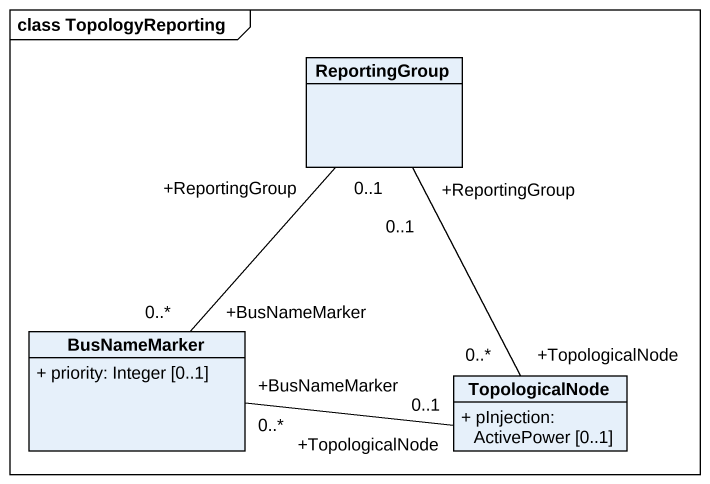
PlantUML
@startuml
mainframe class TopologyReporting
hide circle
hide empty members
skinparam classAttributeIconSize 0
class ReportingGroup
class BusNameMarker {
  + priority: Integer [0..1]
}
class TopologicalNode {
  + pInjection: ActivePower [0..1]
}
BusNameMarker "+BusNameMarker\n0..*" -up- "+ReportingGroup\n0..1" ReportingGroup
BusNameMarker "+BusNameMarker\n0..*" -right- "+TopologicalNode\n0..1" TopologicalNode
TopologicalNode "+TopologicalNode\n0..*" -up- "+ReportingGroup\n0..1" ReportingGroup
@enduml
